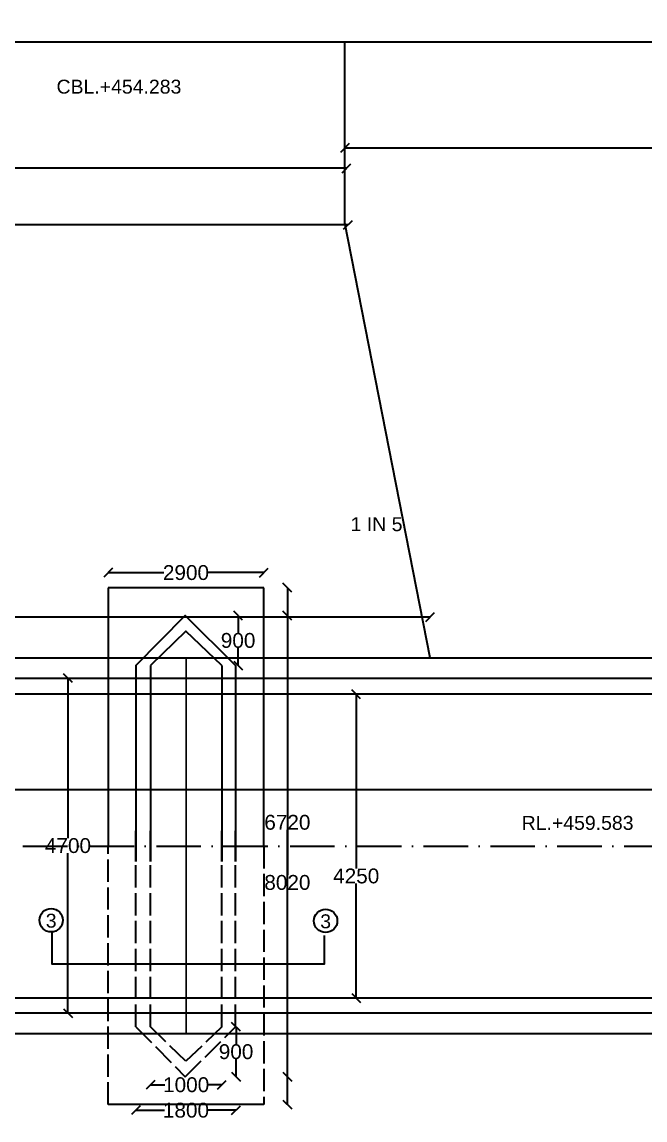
# Model space of a CAD drawing. Header units: millimetres. Extents: x 5124 to 6568637, y 2311 to 91879094.
# Drawn here: x 3286351 to 3293068, y 45934569 to 45946397 of the extents above; entities that cross this region are included whole.
import ezdxf

# ---------------------------------------------------------------- set-up
doc = ezdxf.new("R2010")
doc.units = ezdxf.units.MM
doc.header["$MEASUREMENT"] = 0
doc.linetypes.add('ACAD_ISO02W100', pattern=[15, 12, -3])
doc.linetypes.add('ACAD_ISO10W100', pattern=[18, 12, -3, 0, -3])
for name, color, linetype in [('DIMENSION', 7, 'Continuous'), ('DRAWING', 7, 'Continuous'), ('TEXT', 7, 'Continuous')]:
    doc.layers.add(name, color=color, linetype=linetype)
doc.styles.get("Standard").update_dxf_attribs({"font": 'arial.ttf', "height": 160})
doc.dimstyles.get("Standard").update_dxf_attribs({"dimtxt": 200, "dimasz": 110, "dimexe": 0.18, "dimexo": 0.0625, "dimgap": 0.09, "dimtad": 0, "dimtih": 1, "dimtoh": 1, "dimdec": 0, "dimzin": 0, "dimdsep": 46, "dimtxsty": 'Standard', "dimblk": 'OBLIQUE', "dimcen": 0.09, "dimse1": 1, "dimse2": 1, "dimadec": 0, "dimazin": 0, "dimtfac": 1, "dimtdec": 0, "dimtofl": 0, "dimtmove": 0, "dimatfit": 3, "dimfxl": 1, "dimtolj": 1, "dimtzin": 0, "dimarcsym": 0})

# ---------------------------------------------------------------- blocks, each defined once
blk = doc.blocks.new('_Oblique')
at = {"color": 0, "linetype": 'ByBlock', "lineweight": -2}
blk.add_line((-0.5, -0.5), (0.5, 0.5), dxfattribs=at)
blk = doc.blocks.new('*D101')
at = {"layer": 'Defpoints', "color": 0, "transparency": 16777216}
for p in [(3278806, 45944835), (3289849, 45944894), (3289849, 45944821)]:
    blk.add_point(p, dxfattribs=at)
at = {"layer": 'DIMENSION', "color": 0, "lineweight": -2, "transparency": 16777216}
for p, q in [((3278806, 45944821), (3284034, 45944821)), ((3289849, 45944821), (3284621, 45944821))]:
    blk.add_line(p, q, dxfattribs=at)
at = {"layer": 'DIMENSION', "color": 0, "lineweight": -2, "transparency": 16777216, "xscale": 95, "yscale": 95, "zscale": 95, "rotation": 180}
blk.add_blockref('_Oblique', (3278806, 45944821), dxfattribs=at)
at = {"layer": 'DIMENSION', "color": 0, "lineweight": -2, "transparency": 16777216, "xscale": 95, "yscale": 95, "zscale": 95}
blk.add_blockref('_Oblique', (3289849, 45944821), dxfattribs=at)
at = {"layer": 'DIMENSION', "color": 0, "transparency": 16777216, "insert": (3284327, 45944821), "char_height": 160, "attachment_point": 5}
blk.add_mtext('\\A1;14500', dxfattribs=at)
blk = doc.blocks.new('*D102')
at = {"layer": 'Defpoints', "color": 0, "transparency": 16777216}
for p in [(3278806, 45944234), (3289866, 45944239), (3289866, 45944212)]:
    blk.add_point(p, dxfattribs=at)
at = {"layer": 'DIMENSION', "color": 0, "lineweight": -2, "transparency": 16777216}
for p, q in [((3278806, 45944212), (3283319, 45944212)), ((3289866, 45944212), (3285352, 45944212))]:
    blk.add_line(p, q, dxfattribs=at)
at = {"layer": 'DIMENSION', "color": 0, "lineweight": -2, "transparency": 16777216, "xscale": 95, "yscale": 95, "zscale": 95, "rotation": 180}
blk.add_blockref('_Oblique', (3278806, 45944212), dxfattribs=at)
at = {"layer": 'DIMENSION', "color": 0, "lineweight": -2, "transparency": 16777216, "xscale": 95, "yscale": 95, "zscale": 95}
blk.add_blockref('_Oblique', (3289866, 45944212), dxfattribs=at)
at = {"layer": 'DIMENSION', "color": 0, "transparency": 16777216, "insert": (3284336, 45944212), "char_height": 160, "attachment_point": 5}
blk.add_mtext('\\A1;CANAL BED WIDTH', dxfattribs=at)
blk = doc.blocks.new('*D125')
at = {"layer": 'Defpoints', "color": 0, "transparency": 16777216}
for p in [(3289623, 45939155), (3289623, 45935883), (3289954, 45935883)]:
    blk.add_point(p, dxfattribs=at)
at = {"layer": 'DIMENSION', "color": 0, "lineweight": -2, "transparency": 16777216}
for p, q in [((3289954, 45939155), (3289954, 45937279)), ((3289954, 45935883), (3289954, 45937115))]:
    blk.add_line(p, q, dxfattribs=at)
at = {"layer": 'DIMENSION', "color": 0, "lineweight": -2, "transparency": 16777216, "xscale": 95, "yscale": 95, "zscale": 95}
for p, rotation in [((3289954, 45939155), 90), ((3289954, 45935883), 270)]:
    blk.add_blockref('_Oblique', p, dxfattribs=dict(at, rotation=rotation))
at = {"layer": 'DIMENSION', "color": 0, "transparency": 16777216, "insert": (3289954, 45937197), "char_height": 160, "attachment_point": 5}
blk.add_mtext('\\A1;4250', dxfattribs=at)
blk = doc.blocks.new('*D126')
at = {"layer": 'Defpoints', "color": 0, "transparency": 16777216}
for p in [(3288959, 45940303), (3288959, 45934735), (3289212, 45934735)]:
    blk.add_point(p, dxfattribs=at)
at = {"layer": 'DIMENSION', "color": 0, "lineweight": -2, "transparency": 16777216}
for p, q in [((3289212, 45940303), (3289212, 45937209)), ((3289212, 45934735), (3289212, 45937045))]:
    blk.add_line(p, q, dxfattribs=at)
at = {"layer": 'DIMENSION', "color": 0, "lineweight": -2, "transparency": 16777216, "xscale": 95, "yscale": 95, "zscale": 95}
for p, rotation in [((3289212, 45940303), 90), ((3289212, 45934735), 270)]:
    blk.add_blockref('_Oblique', p, dxfattribs=dict(at, rotation=rotation))
at = {"layer": 'DIMENSION', "color": 0, "transparency": 16777216, "insert": (3289212, 45937127), "char_height": 160, "attachment_point": 5}
blk.add_mtext('\\A1;8020', dxfattribs=at)
blk = doc.blocks.new('*D127')
at = {"layer": 'Defpoints', "color": 0, "transparency": 16777216}
for p in [(3288112, 45940002), (3288681, 45940002), (3288654, 45939465)]:
    blk.add_point(p, dxfattribs=at)
at = {"layer": 'DIMENSION', "color": 0, "lineweight": -2, "transparency": 16777216}
for p, q in [((3288681, 45940002), (3288681, 45939816)), ((3288681, 45939465), (3288681, 45939652))]:
    blk.add_line(p, q, dxfattribs=at)
at = {"layer": 'DIMENSION', "color": 0, "lineweight": -2, "transparency": 16777216, "xscale": 95, "yscale": 95, "zscale": 95}
for p, rotation in [((3288681, 45940002), 90), ((3288681, 45939465), 270)]:
    blk.add_blockref('_Oblique', p, dxfattribs=dict(at, rotation=rotation))
at = {"layer": 'DIMENSION', "color": 0, "transparency": 16777216, "insert": (3288681, 45939734), "char_height": 160, "attachment_point": 5}
blk.add_mtext('\\A1;900', dxfattribs=at)
blk = doc.blocks.new('*D128')
at = {"layer": 'Defpoints', "color": 0, "transparency": 16777216}
for p in [(3288654, 45935573), (3288112, 45935035), (3288659, 45935035)]:
    blk.add_point(p, dxfattribs=at)
at = {"layer": 'DIMENSION', "color": 0, "lineweight": -2, "transparency": 16777216}
for p, q in [((3288659, 45935573), (3288659, 45935386)), ((3288659, 45935035), (3288659, 45935222))]:
    blk.add_line(p, q, dxfattribs=at)
at = {"layer": 'DIMENSION', "color": 0, "lineweight": -2, "transparency": 16777216, "xscale": 95, "yscale": 95, "zscale": 95}
for p, rotation in [((3288659, 45935573), 90), ((3288659, 45935035), 270)]:
    blk.add_blockref('_Oblique', p, dxfattribs=dict(at, rotation=rotation))
at = {"layer": 'DIMENSION', "color": 0, "transparency": 16777216, "insert": (3288659, 45935304), "char_height": 160, "attachment_point": 5}
blk.add_mtext('\\A1;900', dxfattribs=at)
blk = doc.blocks.new('*D129')
at = {"layer": 'Defpoints', "color": 0, "transparency": 16777216}
for p in [(3287736, 45935573), (3288506, 45935573), (3287736, 45934948)]:
    blk.add_point(p, dxfattribs=at)
at = {"layer": 'DIMENSION', "color": 0, "lineweight": -2, "transparency": 16777216}
for p, q in [((3287736, 45934948), (3287890, 45934948)), ((3288506, 45934948), (3288352, 45934948))]:
    blk.add_line(p, q, dxfattribs=at)
at = {"layer": 'DIMENSION', "color": 0, "lineweight": -2, "transparency": 16777216, "xscale": 95, "yscale": 95, "zscale": 95, "rotation": 180}
blk.add_blockref('_Oblique', (3287736, 45934948), dxfattribs=at)
at = {"layer": 'DIMENSION', "color": 0, "lineweight": -2, "transparency": 16777216, "xscale": 95, "yscale": 95, "zscale": 95}
blk.add_blockref('_Oblique', (3288506, 45934948), dxfattribs=at)
at = {"layer": 'DIMENSION', "color": 0, "transparency": 16777216, "insert": (3288121, 45934948), "char_height": 160, "attachment_point": 5}
blk.add_mtext('\\A1;1000', dxfattribs=at)
blk = doc.blocks.new('*D130')
at = {"layer": 'Defpoints', "color": 0, "transparency": 16777216}
for p in [(3287579, 45935573), (3288659, 45935573), (3287579, 45934674)]:
    blk.add_point(p, dxfattribs=at)
at = {"layer": 'DIMENSION', "color": 0, "lineweight": -2, "transparency": 16777216}
for p, q in [((3287579, 45934674), (3287888, 45934674)), ((3288659, 45934674), (3288350, 45934674))]:
    blk.add_line(p, q, dxfattribs=at)
at = {"layer": 'DIMENSION', "color": 0, "lineweight": -2, "transparency": 16777216, "xscale": 95, "yscale": 95, "zscale": 95, "rotation": 180}
blk.add_blockref('_Oblique', (3287579, 45934674), dxfattribs=at)
at = {"layer": 'DIMENSION', "color": 0, "lineweight": -2, "transparency": 16777216, "xscale": 95, "yscale": 95, "zscale": 95}
blk.add_blockref('_Oblique', (3288659, 45934674), dxfattribs=at)
at = {"layer": 'DIMENSION', "color": 0, "transparency": 16777216, "insert": (3288119, 45934674), "char_height": 160, "attachment_point": 5}
blk.add_mtext('\\A1;1800', dxfattribs=at)
blk = doc.blocks.new('*D131')
at = {"layer": 'Defpoints', "color": 0, "transparency": 16777216}
for p in [(3286847, 45939328), (3287053, 45939328), (3287053, 45935719)]:
    blk.add_point(p, dxfattribs=at)
at = {"layer": 'DIMENSION', "color": 0, "lineweight": -2, "transparency": 16777216}
for p, q in [((3286847, 45939328), (3286847, 45937605)), ((3286847, 45935719), (3286847, 45937442))]:
    blk.add_line(p, q, dxfattribs=at)
at = {"layer": 'DIMENSION', "color": 0, "lineweight": -2, "transparency": 16777216, "xscale": 95, "yscale": 95, "zscale": 95}
for p, rotation in [((3286847, 45939328), 90), ((3286847, 45935719), 270)]:
    blk.add_blockref('_Oblique', p, dxfattribs=dict(at, rotation=rotation))
at = {"layer": 'DIMENSION', "color": 0, "transparency": 16777216, "insert": (3286847, 45937524), "char_height": 160, "attachment_point": 5}
blk.add_mtext('\\A1;4700', dxfattribs=at)
blk = doc.blocks.new('*D132')
at = {"layer": 'Defpoints', "color": 0, "transparency": 16777216}
for p in [(3289831, 45945040), (3289831, 45945023), (3297055, 45945023)]:
    blk.add_point(p, dxfattribs=at)
at = {"layer": 'DIMENSION', "color": 0, "lineweight": -2, "transparency": 16777216}
for p, q in [((3289831, 45945040), (3293205, 45945040)), ((3297055, 45945040), (3293682, 45945040))]:
    blk.add_line(p, q, dxfattribs=at)
at = {"layer": 'DIMENSION', "color": 0, "lineweight": -2, "transparency": 16777216, "xscale": 95, "yscale": 95, "zscale": 95, "rotation": 180}
blk.add_blockref('_Oblique', (3289831, 45945040), dxfattribs=at)
at = {"layer": 'DIMENSION', "color": 0, "lineweight": -2, "transparency": 16777216, "xscale": 95, "yscale": 95, "zscale": 95}
blk.add_blockref('_Oblique', (3297055, 45945040), dxfattribs=at)
at = {"layer": 'DIMENSION', "color": 0, "transparency": 16777216, "insert": (3293443, 45945040), "char_height": 160, "attachment_point": 5}
blk.add_mtext('\\A1;9150', dxfattribs=at)
blk = doc.blocks.new('*D134')
at = {"layer": 'Defpoints', "color": 0, "transparency": 16777216}
for p in [(3273304, 45938202), (3295714, 45938202), (3273304, 45938124)]:
    blk.add_point(p, dxfattribs=at)
at = {"layer": 'DIMENSION', "color": 0, "lineweight": -2, "transparency": 16777216}
for p, q in [((3273304, 45938124), (3283421, 45938124)), ((3295714, 45938124), (3284026, 45938124))]:
    blk.add_line(p, q, dxfattribs=at)
at = {"layer": 'DIMENSION', "color": 0, "lineweight": -2, "transparency": 16777216, "xscale": 95, "yscale": 95, "zscale": 95, "rotation": 180}
blk.add_blockref('_Oblique', (3273304, 45938124), dxfattribs=at)
at = {"layer": 'DIMENSION', "color": 0, "lineweight": -2, "transparency": 16777216, "xscale": 95, "yscale": 95, "zscale": 95}
blk.add_blockref('_Oblique', (3295714, 45938124), dxfattribs=at)
at = {"layer": 'DIMENSION', "color": 0, "transparency": 16777216, "insert": (3283723, 45938124), "char_height": 160, "attachment_point": 5}
blk.add_mtext('\\A1;29000', dxfattribs=at)
blk = doc.blocks.new('*D136')
at = {"layer": 'Defpoints', "color": 0, "transparency": 16777216}
for p in [(3288112, 45940002), (3289212, 45940002), (3288112, 45935035)]:
    blk.add_point(p, dxfattribs=at)
at = {"layer": 'DIMENSION', "color": 0, "lineweight": -2, "transparency": 16777216}
for p, q in [((3289212, 45940002), (3289212, 45937857)), ((3289212, 45935035), (3289212, 45937694))]:
    blk.add_line(p, q, dxfattribs=at)
at = {"layer": 'DIMENSION', "color": 0, "lineweight": -2, "transparency": 16777216, "xscale": 95, "yscale": 95, "zscale": 95}
for p, rotation in [((3289212, 45940002), 90), ((3289212, 45935035), 270)]:
    blk.add_blockref('_Oblique', p, dxfattribs=dict(at, rotation=rotation))
at = {"layer": 'DIMENSION', "color": 0, "transparency": 16777216, "insert": (3289212, 45937775), "char_height": 160, "attachment_point": 5}
blk.add_mtext('\\A1;6720', dxfattribs=at)
blk = doc.blocks.new('*D137')
at = {"layer": 'Defpoints', "color": 0, "transparency": 16777216}
for p in [(3288959, 45940465), (3287280, 45940284), (3288959, 45940284)]:
    blk.add_point(p, dxfattribs=at)
at = {"layer": 'DIMENSION', "color": 0, "lineweight": -2, "transparency": 16777216}
for p, q in [((3287280, 45940465), (3287879, 45940465)), ((3288959, 45940465), (3288359, 45940465))]:
    blk.add_line(p, q, dxfattribs=at)
at = {"layer": 'DIMENSION', "color": 0, "lineweight": -2, "transparency": 16777216, "xscale": 95, "yscale": 95, "zscale": 95, "rotation": 180}
blk.add_blockref('_Oblique', (3287280, 45940465), dxfattribs=at)
at = {"layer": 'DIMENSION', "color": 0, "lineweight": -2, "transparency": 16777216, "xscale": 95, "yscale": 95, "zscale": 95}
blk.add_blockref('_Oblique', (3288959, 45940465), dxfattribs=at)
at = {"layer": 'DIMENSION', "color": 0, "transparency": 16777216, "insert": (3288119, 45940465), "char_height": 160, "attachment_point": 5}
blk.add_mtext('\\A1;2900', dxfattribs=at)
blk = doc.blocks.new('*D139')
at = {"layer": 'Defpoints', "color": 0, "lineweight": -2, "transparency": 16777216}
for p, q in [((3277886, 45939987), (3284025, 45939987)), ((3290751, 45939987), (3284612, 45939987))]:
    blk.add_line(p, q, dxfattribs=at)
at = {"layer": 'Defpoints', "color": 0, "transparency": 16777216}
for p in [(3290751, 45939987), (3277886, 45939547), (3290751, 45939547)]:
    blk.add_point(p, dxfattribs=at)
at = {"layer": 'Defpoints', "color": 0, "lineweight": -2, "transparency": 16777216, "xscale": 95, "yscale": 95, "zscale": 95, "rotation": 180}
blk.add_blockref('_Oblique', (3277886, 45939987), dxfattribs=at)
at = {"layer": 'Defpoints', "color": 0, "lineweight": -2, "transparency": 16777216, "xscale": 95, "yscale": 95, "zscale": 95}
blk.add_blockref('_Oblique', (3290751, 45939987), dxfattribs=at)
at = {"layer": 'Defpoints', "color": 0, "transparency": 16777216, "insert": (3284319, 45939987), "char_height": 160, "attachment_point": 5}
blk.add_mtext('\\A1;16900', dxfattribs=at)

msp = doc.modelspace()

# ---------------------------------------------------------------- linework, layer by layer
at = {"layer": 'DIMENSION'}
msp.add_lwpolyline([(3286672.2, 45936585), (3286672.2, 45936251.5), (3289611.3, 45936251.5), (3289611.3, 45936556)], dxfattribs=at)
for centre in [(3286665.6, 45936720.8), (3289624.2, 45936714)]:
    msp.add_circle(centre, 125.8, dxfattribs=at)
at = {"layer": 'DRAWING'}
for p, q in [((3288959, 45940303.3), (3287279.6, 45940303.3)), ((3287279.6, 45940303.3), (3287279.6, 45937519.1)), ((3288959, 45937519.1), (3288959, 45940303.3)), ((3288959, 45934734.9), (3287279.6, 45934734.9))]:
    msp.add_line(p, q, dxfattribs=at)
at = {"layer": 'DRAWING', "linetype": 'ACAD_ISO02W100', "ltscale": 20}
for p, q in [((3287279.6, 45934734.9), (3287279.6, 45937519.1)), ((3288959, 45937519.1), (3288959, 45934734.9))]:
    msp.add_line(p, q, dxfattribs=at)
at = {"layer": 'DRAWING'}
for points in [[(3284318.5, 45946181.8), (3293736, 45946181.8), (3293736, 45946397.2), (3294179.8, 45946006.9), (3294179.8, 45946218.6), (3300887, 45946218.6)], [(3290751.5, 45939547), (3289831.4, 45944234.2), (3289831.4, 45946181.8)], [(3287578.8, 45939465.4), (3288111.7, 45940002.5), (3288654.1, 45939465.4)], [(3288505.8, 45939465.4), (3288117.6, 45939835.8), (3287735.8, 45939465.4)], [(3284318.5, 45939547), (3295714, 45939547)], [(3287578.8, 45939465.4), (3287578.8, 45937519.1), (3287578.8, 45937683.6), (3287578.8, 45937519.1)], [(3287735.8, 45939465.4), (3287735.8, 45937519.1), (3287735.8, 45937683.6), (3287735.8, 45937519.1)], [(3288505.8, 45939465.4), (3288505.8, 45937519.1), (3288505.8, 45937683.6), (3288505.8, 45937519.1)], [(3288654.1, 45939465.4), (3288654.1, 45937519.1), (3288654.1, 45937683.6), (3288654.1, 45937519.1)], [(3284318.5, 45939328.2), (3295714, 45939328.2)], [(3307011.6, 45939155.4), (3282039.7, 45939155.4)], [(3307030.4, 45935882.8), (3282039.7, 45935882.8)], [(3295714, 45935718.9), (3284318.5, 45935718.9)], [(3295714, 45935496.1), (3284318.5, 45935496.1)]]:
    msp.add_lwpolyline(points, dxfattribs=at)
at = {"layer": 'DRAWING', "const_width": 20}
for points in [[(3288121.9, 45939547), (3288121.9, 45937519.1), (3288121.9, 45937683.6), (3288121.9, 45937519.1)], [(3288121.9, 45935491.3), (3288121.9, 45937519.1), (3288121.9, 45937354.6), (3288121.9, 45937519.1)]]:
    msp.add_lwpolyline(points, dxfattribs=at)
at = {"layer": 'DRAWING', "linetype": 'ACAD_ISO10W100', "ltscale": 40}
msp.add_lwpolyline([(3282039.7, 45937519.1), (3307011.6, 45937519.1)], dxfattribs=at)
at = {"layer": 'DRAWING', "linetype": 'ACAD_ISO02W100', "ltscale": 20}
for points in [[(3287578.8, 45935572.8), (3287578.8, 45937519.1), (3287578.8, 45937354.6), (3287578.8, 45937519.1)], [(3287735.8, 45935572.8), (3287735.8, 45937519.1), (3287735.8, 45937354.6), (3287735.8, 45937519.1)], [(3288505.8, 45935572.8), (3288505.8, 45937519.1), (3288505.8, 45937354.6), (3288505.8, 45937519.1)], [(3288654.1, 45935572.8), (3288654.1, 45937519.1), (3288654.1, 45937354.6), (3288654.1, 45937519.1)], [(3287578.8, 45935572.8), (3288111.7, 45935035.7), (3288654.1, 45935572.8)], [(3288505.8, 45935572.8), (3288117.6, 45935202.5), (3287735.8, 45935572.8)]]:
    msp.add_lwpolyline(points, dxfattribs=at)

# ---------------------------------------------------------------- texts
at = {"layer": 'TEXT'}
for s, p in [('CBL.+454.283', (3286723.9, 45945625.3)), ('1 IN 5', (3289893.9, 45940912)), ('RL.+459.583', (3291737.5, 45937694.4)), ('3', (3286607.6, 45936641.1)), ('3', (3289566.2, 45936634.3))]:
    msp.add_text(s, height=150, dxfattribs=at).set_placement(p)

# ---------------------------------------------------------------- dimensions: what is measured, and where the dimension line sits
at = {"layer": 'Defpoints'}
dim = msp.add_linear_dim(base=(3290751.5, 45939987.1), p1=(3277885.6, 45939547), p2=(3290751.5, 45939547), text='16900', dimstyle='Standard', override={"dimasz": 95, "dimarcsym": 1}, dxfattribs=at)
dim.commit()
dim.dimension.update_dxf_attribs({"geometry": '*D139', "text_midpoint": (3284318.5, 45939987.1)})
at = {"layer": 'DIMENSION'}
for base, p1, p2, angle, text, picture, middle in [((3289831.4, 45945040.2), (3297055.2, 45945023.3), (3289831.4, 45945023.3), 180, '9150', '*D132', (3293443.3, 45945040.2)), ((3288681.3, 45940002.5), (3288654.1, 45939465.4), (3288111.7, 45940002.5), 90, '900', '*D127', (3288681.3, 45939734)), ((3286847, 45939328.2), (3287052.6, 45935718.9), (3287052.6, 45939328.2), 90, '4700', '*D131', (3286847, 45937523.5)), ((3288659.3, 45935035.2), (3288654.1, 45935572.8), (3288112.3, 45935035.2), 90, '900', '*D128', (3288659.3, 45935304)), ((3287578.8, 45934673.5), (3288659.3, 45935572.8), (3287578.8, 45935572.8), 180, '1800', '*D130', (3288119, 45934673.5)), ((3287735.8, 45934947.6), (3288505.8, 45935572.8), (3287735.8, 45935572.8), 180, '1000', '*D129', (3288120.8, 45934947.6))]:
    dim = msp.add_linear_dim(base=base, p1=p1, p2=p2, angle=angle, text=text, dimstyle='Standard', override={"dimasz": 95, "dimarcsym": 1}, dxfattribs=at)
    dim.commit()
    dim.dimension.update_dxf_attribs({"geometry": picture, "text_midpoint": middle})
for base, p1, p2, text, picture, middle in [((3289848.7, 45944820.5), (3278805.7, 45944834.9), (3289848.7, 45944894.3), '14500', '*D101', (3284327.2, 45944820.5)), ((3289865.8, 45944212.1), (3278805.7, 45944234.2), (3289865.8, 45944238.6), 'CANAL BED WIDTH', '*D102', (3284335.8, 45944212.1)), ((3288959, 45940464.8), (3287279.6, 45940284.4), (3288959, 45940284.4), '2900', '*D137', (3288119.3, 45940464.8))]:
    dim = msp.add_linear_dim(base=base, p1=p1, p2=p2, text=text, dimstyle='Standard', override={"dimasz": 95, "dimarcsym": 1}, dxfattribs=at)
    dim.commit()
    dim.dimension.update_dxf_attribs({"geometry": picture, "text_midpoint": middle})
for base, p1, p2, text, picture, middle in [((3289212.4, 45934734.9), (3288959, 45940303.3), (3288959, 45934734.9), '8020', '*D126', (3289212.4, 45937127.2)), ((3289212.4, 45940002.5), (3288112.3, 45935035.2), (3288111.7, 45940002.5), '6720', '*D136', (3289212.4, 45937775.3)), ((3289954.4, 45935882.8), (3289622.7, 45939155.4), (3289622.7, 45935882.8), '4250', '*D125', (3289954.4, 45937196.9))]:
    dim = msp.add_linear_dim(base=base, p1=p1, p2=p2, angle=90, text=text, dimstyle='Standard', override={"dimasz": 95, "dimarcsym": 1}, dxfattribs=at)
    dim.commit()
    dim.dimension.update_dxf_attribs({"geometry": picture, "text_midpoint": middle, "dimtype": 160})
dim = msp.add_linear_dim(base=(3273303.7, 45938123.8), p1=(3295713.9, 45938201.8), p2=(3273303.7, 45938201.8), text='29000', dimstyle='Standard', override={"dimasz": 95, "dimarcsym": 1}, dxfattribs=at)
dim.commit()
dim.dimension.update_dxf_attribs({"geometry": '*D134', "text_midpoint": (3283723.3, 45938123.8), "dimtype": 160})

doc.saveas('drawing.dxf')
